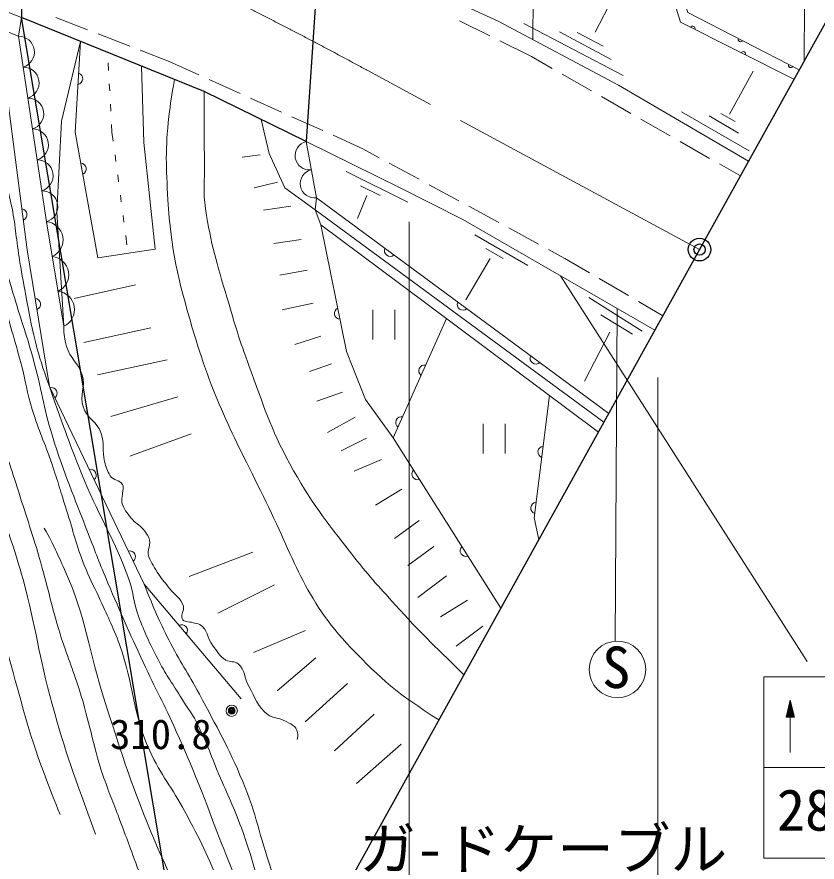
# Model space of a CAD drawing. Units: millimetres, scale not verified. Extents: x 40000 to 680000, y 20000 to 380000.
# Drawn here: x 529434 to 564769, y 241074 to 278401 of the extents above; entities that cross this region are included whole.
import ezdxf
from ezdxf.enums import TextEntityAlignment as Align

# ---------------------------------------------------------------- set-up
doc = ezdxf.new("R2010")
doc.units = ezdxf.units.MM
doc.header["$LTSCALE"] = 1000
doc.header["$PDMODE"] = 32
doc.header["$PDSIZE"] = 500
doc.linetypes.add('CHAIN', pattern=[18.5, 12, -1.5, 3.5, -1.5])
for name, color, linetype, lineweight in [('M-BGD', 7, 'Continuous', 13), ('M-BMK', 2, 'CHAIN', 13), ('M-BMK-SRVR', 3, 'Continuous', 25), ('M-STR-HTXT', 7, 'Continuous', 13), ('M-STR-STR1', 1, 'Continuous', 13), ('M-STR-STRC', 7, 'Continuous', 13)]:
    doc.layers.add(name, color=color, linetype=linetype, lineweight=lineweight)
doc.layers.add('M-OTRS', color=6, linetype='Continuous')
doc.styles.add('ＭＳ ゴシック', font='')
doc.styles.get('ＭＳ ゴシック').set_extended_font_data('MS Gothic')

msp = doc.modelspace()

# ---------------------------------------------------------------- linework, layer by layer
at = {"layer": 'M-BGD'}
for p, q in [((552682, 316799), (552215, 277400)), ((542816, 281836), (550683, 278214)), ((554964, 277726), (556267, 280239)), ((564218, 279001), (564193, 276449)), ((531151, 278375), (532550, 277834)), ((550318, 277564), (548975, 278231)), ((550683, 278214), (556006, 275383)), ((551814, 278112), (556201, 275812)), ((553396, 277740), (555682, 276517)), ((533016, 277653), (534415, 277111)), ((554167, 277713), (555323, 277115)), ((531396, 273803), (532238, 277319)), ((552152, 276653), (550766, 277341)), ((534881, 276931), (536155, 276437)), ((553077, 276124), (552152, 276653)), ((533480, 276041), (533462, 276369)), ((535035, 272847), (534935, 276225)), ((536155, 276437), (537470, 275845)), ((554814, 275132), (553511, 275876)), ((560896, 274102), (561941, 276010)), ((537925, 275639), (539293, 275022)), ((533531, 275142), (533514, 275442)), ((556006, 275383), (561741, 272025)), ((539748, 274817), (541116, 274200)), ((556550, 274139), (555248, 274884)), ((533581, 274243), (533564, 274543)), ((541572, 273994), (542939, 273378)), ((558778, 274208), (561764, 272489)), ((560001, 274031), (561295, 273269)), ((560524, 274137), (561153, 273783)), ((531203, 269785), (531396, 273803)), ((533633, 273316), (533615, 273644)), ((540225, 273865), (540577, 272363)), ((558286, 273147), (556984, 273891)), ((533687, 272907), (533633, 273316)), ((542203, 272894), (542664, 270409)), ((542203, 272894), (546359, 270854)), ((543395, 273172), (544709, 272579)), ((560023, 272154), (558720, 272899)), ((535534, 268141), (535035, 272847)), ((544709, 272579), (545437, 272184)), ((533805, 272015), (533766, 272312)), ((539382, 272209), (540180, 272309)), ((540577, 272363), (541269, 270847)), ((545877, 271945), (547195, 271230)), ((561382, 271377), (560457, 271906)), ((533923, 271123), (533884, 271420)), ((543973, 271572), (546704, 270216)), ((539909, 270851), (540946, 271108)), ((541269, 270847), (542611, 269877)), ((544611, 270934), (545468, 270515)), ((549130, 269459), (546359, 270854)), ((547635, 270991), (548953, 270276)), ((534041, 270231), (534002, 270528)), ((542611, 269877), (542664, 270409)), ((542664, 270409), (555566, 260884)), ((544890, 270515), (544471, 269498)), ((540330, 269863), (541527, 270036)), ((549392, 270037), (550711, 269322)), ((531500, 264740), (531203, 269785)), ((534159, 269338), (534120, 269636)), ((542611, 269877), (542850, 269212)), ((555354, 260500), (542611, 269877)), ((542850, 269212), (546383, 266590)), ((557603, 264559), (549130, 269459)), ((549651, 268783), (551990, 267427)), ((551150, 269083), (552469, 268368)), ((534292, 268335), (534238, 268744)), ((540782, 268387), (541992, 268573)), ((533012, 267763), (535534, 268141)), ((550147, 268180), (550900, 267737)), ((552908, 268129), (553637, 267734)), ((550333, 267737), (549252, 265912)), ((553637, 267734), (554719, 267100)), ((541048, 266992), (542258, 267218)), ((531956, 265970), (534668, 266568)), ((546383, 266590), (555110, 260061)), ((555151, 266847), (556445, 266090)), ((554693, 266005), (557046, 264516)), ((556877, 265837), (557960, 265203)), ((541141, 265463), (542510, 265755)), ((545151, 265461), (545151, 264161)), ((546126, 264161), (546126, 265461)), ((555856, 250830), (555944, 265518)), ((548406, 265077), (546054, 259815)), ((555225, 265247), (556621, 264396)), ((532395, 264016), (535346, 264674)), ((541713, 263934), (542856, 264307)), ((555624, 264476), (554494, 262309)), ((532993, 262587), (536064, 263251)), ((542351, 262738), (543321, 263084)), ((542683, 261435), (543813, 261821)), ((533578, 260752), (536542, 261616)), ((543148, 260053), (544371, 260718)), ((550023, 260424), (550023, 259124)), ((550998, 259124), (550998, 260424)), ((534416, 258998), (537127, 259981)), ((543746, 259242), (544876, 259800)), ((544331, 258338), (545528, 258857)), ((545275, 256836), (546431, 257541)), ((546112, 255361), (547202, 256158)), ((546697, 254178), (547840, 255015)), ((537034, 253681), (539845, 254758)), ((547136, 252755), (548399, 253713)), ((538310, 252066), (540803, 253322)), ((548133, 251905), (549329, 252636)), ((539885, 250331), (542178, 251308)), ((548837, 250615), (550007, 251493)), ((540922, 248636), (542637, 250092)), ((542158, 247261), (544033, 248955)), ((543454, 245985), (545209, 247600)), ((544431, 244549), (546405, 246284))]:
    msp.add_line(p, q, dxfattribs=at)
for points in [[(361052, 284901), (381105, 284652), (410701, 284994), (413681, 285873), (430140, 286996), (440287, 289660), (443087, 290203), (451227, 293459), (465293, 293112), (476950, 292102), (488573, 290507), (501890, 287609), (515663, 283474), (522729, 281065), (529636, 278371)], [(529501, 277548), (520905, 280934), (507263, 285330), (500262, 287284), (487629, 289758), (476331, 291451), (464664, 292537), (451300, 292825), (443391, 289736), (440309, 289085), (429977, 286502), (419601, 285721), (413798, 285388), (410615, 284375), (389398, 284030), (374833, 283965), (361022, 284302)], [(545916, 288281), (554877, 284110), (555275, 282483), (558237, 280956), (559059, 278602), (563981, 276067)], [(563747, 275644), (558731, 278168), (558000, 280560), (554877, 282156), (554504, 283724), (545742, 287919)], [(531500, 264740), (530742, 269356), (529501, 277548), (529636, 278371)], [(539334, 248287), (535057, 253342), (530870, 262075), (529883, 268116), (528956, 275264), (528683, 277870)], [(533012, 267763), (532005, 273306), (532238, 277319)], [(542850, 269212), (543995, 263628), (544833, 261504), (546054, 259815), (550798, 252282)], [(552953, 261675), (552275, 256285), (552483, 255321)]]:
    msp.add_lwpolyline(points, dxfattribs=at)
for centre, radius in [((555954, 249584), 1250), ((538922, 247760), 150), ((538922, 247760), 120), ((538922, 247760), 90), ((538922, 247760), 60), ((538922, 247760), 30), ((538922, 247760), 20)]:
    msp.add_circle(centre, radius, dxfattribs=at)
for centre, radius, start, end in [((559280, 277892), 100, 333.2918, 153.2918), ((529508, 276851), 697, 286.6385, 90.5941), ((561384, 277404), 100, 152.7458, 332.7458), ((561514, 276768), 100, 333.2918, 153.2918), ((563607, 276259), 100, 152.7458, 332.7458), ((529715, 275486), 697, 286.6385, 90.5941), ((532086, 275671), 256, 279.3508, 73.9901), ((529922, 274120), 697, 286.6385, 90.5941), ((530129, 272755), 697, 286.6385, 90.5941), ((542351, 272279), 633, 103.4952, 277.5421), ((530336, 271389), 697, 286.6385, 90.5941), ((532241, 271688), 256, 292.9762, 87.6154), ((542581, 271036), 633, 103.4952, 277.5421), ((530543, 270024), 697, 286.6385, 90.5941), ((529625, 269668), 256, 290.0708, 84.71), ((530665, 268553), 806, 294.1559, 84.4877), ((545916, 268078), 256, 156.2432, 310.8824), ((530917, 267014), 806, 294.1559, 84.4877), ((531170, 265476), 806, 294.1559, 84.4877), ((530219, 265711), 256, 291.9586, 86.5979), ((549134, 265702), 256, 156.2432, 310.8824), ((543709, 265305), 256, 114.2654, 268.9047), ((552352, 263327), 256, 156.2432, 310.8824), ((547437, 262772), 256, 78.6008, 233.24), ((530952, 261775), 256, 308.2959, 102.9351), ((546417, 260489), 256, 78.6008, 233.24), ((552697, 259188), 256, 95.512, 250.1512), ((532681, 258168), 256, 308.2959, 102.9351), ((547131, 258210), 256, 134.8846, 289.5238), ((552385, 256707), 256, 95.512, 250.1512), ((549263, 254825), 256, 134.8846, 289.5238), ((534411, 254561), 256, 308.2959, 102.9351), ((536708, 251304), 256, 322.9167, 117.556)]:
    msp.add_arc(centre, radius, start, end, dxfattribs=at)
for points, knots in [([(527764, 277795), (527859, 276656), (527886, 276347), (528003, 275423), (528125, 274461), (528173, 273917), (528382, 272970), (528632, 271840), (528946, 271251), (529186, 270119), (529376, 269220), (529385, 268700), (529532, 267793), (529638, 267137), (529699, 266770), (529824, 266118), (529979, 265311), (530043, 264853), (530249, 264058), (530453, 263272), (530547, 263002), (530870, 262075)], [0, 0, 0, 0, 1, 1, 1, 2, 2, 2, 3, 3, 3, 4, 4, 4, 5, 5, 5, 6, 6, 6, 7, 7, 7, 7]), ([(540003, 236081), (539873, 237267), (539805, 237642), (539584, 238624), (539240, 240156), (538819, 240952), (538268, 242422), (537613, 244169), (537234, 245144), (536474, 246848), (535935, 248056), (535567, 248701), (535008, 249899), (534376, 251254), (534039, 252022), (533453, 253398), (533094, 254243), (532916, 254725), (532586, 255581), (531940, 257254), (531538, 258178), (531000, 259888), (530587, 261204), (530521, 261986), (530151, 263314), (529834, 264455), (529591, 265075), (529261, 266212), (528801, 267797), (528585, 268696), (528171, 270293), (527871, 271448), (527680, 272091), (527426, 273257), (527220, 274208), (527149, 274750), (526948, 275703), (526812, 276350), (526767, 276557), (526585, 277356)], [0, 0, 0, 0, 1, 1, 1, 2, 2, 2, 3, 3, 3, 4, 4, 4, 5, 5, 5, 6, 6, 6, 7, 7, 7, 8, 8, 8, 9, 9, 9, 10, 10, 10, 11, 11, 11, 12, 12, 12, 13, 13, 13, 13]), ([(525813, 277068), (526070, 276388), (526134, 276199), (526323, 275636), (526675, 274591), (526805, 273985), (527107, 272925), (527411, 271861), (527623, 271276), (527878, 270200), (528115, 269205), (528171, 268631), (528397, 267634), (528546, 266977), (528635, 266610), (528809, 265960), (529111, 264829), (529319, 264206), (529620, 263075), (529829, 262290), (529870, 261830), (530112, 261055), (530406, 260111), (530655, 259611), (530976, 258675), (531249, 257877), (531370, 257419), (531627, 256615), (531930, 255666), (532038, 255112), (532407, 254187), (532629, 253629), (532800, 253336), (533045, 252787), (533411, 251966), (533662, 251524), (533966, 250678), (534610, 248888), (534505, 247723), (535298, 245994), (535804, 244890), (536283, 244375), (536853, 243303), (537524, 242041), (537904, 241329), (538408, 239993), (538848, 238826), (538973, 238385), (539345, 236942)], [0, 0, 0, 0, 1, 1, 1, 2, 2, 2, 3, 3, 3, 4, 4, 4, 5, 5, 5, 6, 6, 6, 7, 7, 7, 8, 8, 8, 9, 9, 9, 10, 10, 10, 11, 11, 11, 12, 12, 12, 13, 13, 13, 14, 14, 14, 15, 15, 15, 16, 16, 16, 16]), ([(523604, 276277), (524178, 275094), (524326, 274743), (524739, 273739), (525452, 272007), (525681, 270973), (526264, 269193), (526731, 267771), (527003, 266978), (527431, 265544), (527751, 264470), (527964, 263876), (528208, 262783), (528427, 261803), (528416, 261227), (528647, 260250), (528893, 259212), (529129, 258658), (529445, 257639), (529821, 256422), (530063, 255750), (530422, 254528), (530806, 253219), (530932, 252460), (531339, 251158), (531646, 250176), (531884, 249647), (532196, 248666), (532657, 247219), (532752, 246359), (533233, 244918), (533486, 244160), (533671, 243751), (533951, 243004), (534294, 242085), (534401, 241797), (534828, 240651)], [0, 0, 0, 0, 1, 1, 1, 2, 2, 2, 3, 3, 3, 4, 4, 4, 5, 5, 5, 6, 6, 6, 7, 7, 7, 8, 8, 8, 9, 9, 9, 10, 10, 10, 11, 11, 11, 12, 12, 12, 12]), ([(532905, 242306), (531919, 244998), (531628, 245771), (530991, 248048), (530396, 250174), (530288, 251422), (529705, 253551), (529347, 254859), (529059, 255566), (528688, 256871), (528090, 258978), (527949, 260210), (527342, 262314), (526942, 263702), (526722, 264483), (526236, 265843), (525520, 267845), (525189, 269000), (524292, 270928), (523808, 271965), (523276, 272423), (522886, 273500), (522567, 274380), (522488, 274761), (522321, 275828)], [0, 0, 0, 0, 1, 1, 1, 2, 2, 2, 3, 3, 3, 4, 4, 4, 5, 5, 5, 6, 6, 6, 7, 7, 7, 8, 8, 8, 8]), ([(548065, 247350), (546212, 248549), (545532, 249116), (544179, 250540), (542102, 252725), (541659, 254523), (540321, 257224), (538919, 260053), (538059, 261639), (537180, 264671), (536555, 266830), (536235, 268080), (536104, 270324), (536020, 271759), (535982, 272575), (536149, 274003), (536223, 274642), (536247, 274877), (536397, 275632)], [0, 0, 0, 0, 1, 1, 1, 2, 2, 2, 3, 3, 3, 4, 4, 4, 5, 5, 5, 6, 6, 6, 6]), ([(521081, 275394), (521537, 274089), (521684, 273712), (522138, 272662), (522769, 271205), (523353, 270497), (523993, 269043), (524766, 267284), (525112, 266259), (525727, 264438), (526250, 262890), (526492, 262005), (526924, 260430), (527294, 259080), (527587, 258341), (527821, 256961), (527946, 256223), (527794, 255786), (527911, 255046), (528238, 252970), (528610, 251840), (529167, 249813), (529723, 247785), (530000, 246632), (530752, 244668), (530977, 244081), (531047, 243876), (531350, 243173)], [0, 0, 0, 0, 1, 1, 1, 2, 2, 2, 3, 3, 3, 4, 4, 4, 5, 5, 5, 6, 6, 6, 7, 7, 7, 8, 8, 8, 9, 9, 9, 9]), ([(537706, 275101), (537703, 273569), (537699, 273174), (537719, 271939), (537731, 271150), (537645, 270700), (537764, 269920), (537999, 268370), (538264, 267522), (538706, 266017), (539059, 264816), (539256, 264140), (539693, 262967), (540328, 261259), (540612, 260259), (541487, 258660), (542394, 257001), (543061, 256158), (544224, 254667), (544934, 253756), (545379, 253282), (546153, 252424), (547280, 251174), (547699, 250786), (549172, 249347)], [0, 0, 0, 0, 1, 1, 1, 2, 2, 2, 3, 3, 3, 4, 4, 4, 5, 5, 5, 6, 6, 6, 7, 7, 7, 8, 8, 8, 8]), ([(531500, 264740), (531512, 264345), (531537, 264189), (531628, 263849), (531773, 263306), (532155, 263124), (532319, 262587), (532480, 262060), (532182, 261699), (532359, 261178), (532537, 260654), (532982, 260533), (533157, 260008), (533310, 259546), (533187, 259244), (533303, 258772), (533367, 258511), (533413, 258360), (533555, 258134), (533694, 257913), (533961, 257968), (534100, 257748), (534159, 257656), (534115, 257578), (534114, 257469), (534111, 257276), (534037, 257166), (534074, 256977), (534135, 256660), (534284, 256512), (534486, 256259), (534658, 256044), (534822, 255987), (535004, 255781), (535121, 255649), (535190, 255571), (535257, 255409), (535383, 255101), (535160, 254876), (535257, 254558), (535305, 254400), (535376, 254330), (535456, 254186), (535547, 254023), (535592, 253928), (535695, 253774), (535868, 253516), (535996, 253394), (536187, 253149), (536422, 252849), (536674, 252742), (536785, 252378), (536848, 252174), (536656, 252033), (536732, 251833), (536804, 251646), (537019, 251706), (537211, 251647), (537329, 251610), (537412, 251633), (537516, 251567), (537871, 251343), (537821, 250984), (538075, 250650), (538282, 250378), (538367, 250176), (538660, 249999), (538850, 249883), (539035, 249971), (539205, 249826), (539527, 249549), (539458, 249211), (539670, 248842), (539968, 248324), (540048, 247927), (540534, 247579), (540768, 247412), (540968, 247455), (541225, 247327), (541505, 247187), (541775, 247104), (541823, 246795), (541842, 246677), (541844, 246602), (541810, 246489)], [0, 0, 0, 0, 1, 1, 1, 2, 2, 2, 3, 3, 3, 4, 4, 4, 5, 5, 5, 6, 6, 6, 7, 7, 7, 8, 8, 8, 9, 9, 9, 10, 10, 10, 11, 11, 11, 12, 12, 12, 13, 13, 13, 14, 14, 14, 15, 15, 15, 16, 16, 16, 17, 17, 17, 18, 18, 18, 19, 19, 19, 20, 20, 20, 21, 21, 21, 22, 22, 22, 23, 23, 23, 24, 24, 24, 25, 25, 25, 26, 26, 26, 27, 27, 27, 28, 28, 28, 28]), ([(530870, 262075), (531564, 260090), (531760, 259542), (532409, 257950), (533119, 256210), (533747, 255331), (534383, 253563), (534606, 252945), (534571, 252550), (534802, 251935), (535086, 251178), (535279, 250764), (535653, 250047), (536001, 249379), (536255, 249037), (536650, 248395), (536924, 247950), (537113, 247721), (537359, 247260), (537821, 246393), (537967, 245853), (538351, 244948), (538743, 244024), (539010, 243526), (539348, 242581), (539830, 241235), (540034, 240457), (540392, 239072), (540744, 237705), (540838, 237233), (541169, 235543)], [0, 0, 0, 0, 1, 1, 1, 2, 2, 2, 3, 3, 3, 4, 4, 4, 5, 5, 5, 6, 6, 6, 7, 7, 7, 8, 8, 8, 9, 9, 9, 10, 10, 10, 10]), ([(536682, 239435), (535678, 241629), (535384, 242244), (534689, 244100), (534106, 245655), (533847, 246549), (533333, 248128), (532591, 250405), (532522, 251807), (531538, 253990), (531211, 254717), (531100, 254994), (530641, 255824)], [0, 0, 0, 0, 1, 1, 1, 2, 2, 2, 3, 3, 3, 4, 4, 4, 4]), ([(542157, 236689), (541411, 238633), (541211, 239150), (540661, 240747), (540141, 242256), (540022, 243164), (539405, 244635), (538754, 246186), (538277, 247006), (537491, 248493), (536989, 249441), (536624, 249927), (536145, 250886), (535675, 251824), (535536, 252164), (535057, 253342)], [0, 0, 0, 0, 1, 1, 1, 2, 2, 2, 3, 3, 3, 4, 4, 4, 5, 5, 5, 5])]:
    msp.add_open_spline(points, degree=3, knots=knots, dxfattribs=at)
msp.add_point((538922, 247760), dxfattribs=at)
at = {"layer": 'M-BMK'}
msp.add_line((559579, 268125), (544894, 276047), dxfattribs=at)
msp.add_arc((465596, 130971), 165333, 61.33923, 84.53039, dxfattribs=at)
at = {"layer": 'M-BMK-SRVR'}
for p, q in [((574314, 294710), (559579, 268125)), ((559579, 268125), (538907, 230826))]:
    msp.add_line(p, q, dxfattribs=at)
msp.add_circle((559579, 268125), 500, dxfattribs=at)
at = {"layer": 'M-OTRS'}
msp.add_point((559579, 268125), dxfattribs=at)
at = {"layer": 'M-STR-HTXT'}
for p, q in [((546756, 238501), (546756, 269348)), ((557735, 238501), (557735, 262476))]:
    msp.add_line(p, q, dxfattribs=at)
at = {"layer": 'M-STR-STR1', "lineweight": 25}
for p, q in [((529762, 287088), (529636, 278371)), ((542816, 281836), (542203, 272894)), ((537706, 275101), (529636, 278371)), ((542203, 272894), (537706, 275101))]:
    msp.add_line(p, q, dxfattribs=at)
at = {"layer": 'M-STR-STRC', "lineweight": 25}
msp.add_line((536633, 236578), (529636, 278371), dxfattribs=at)
at = {"layer": 'M-STR-STRC'}
for p, q in [((553443, 266964), (564329, 249940)), ((562420, 249253), (577420, 249253)), ((562420, 241253), (562420, 249253)), ((563585, 248221), (563398, 247471)), ((563510, 247921), (563510, 247471)), ((563548, 247471), (563548, 248071)), ((563585, 248221), (563773, 247471)), ((563585, 248221), (563585, 247471)), ((563623, 247471), (563623, 248071)), ((563660, 247921), (563660, 247471)), ((563435, 247621), (563435, 247471)), ((563473, 247471), (563473, 247771)), ((563698, 247471), (563698, 247771)), ((563735, 247621), (563735, 247471)), ((563398, 247471), (563773, 247471)), ((563585, 245921), (563585, 247471)), ((562420, 245253), (577420, 245253)), ((562420, 241253), (577420, 241253))]:
    msp.add_line(p, q, dxfattribs=at)

# ---------------------------------------------------------------- texts
at = {"layer": 'M-BGD', "style": 'ＭＳ ゴシック'}
for s, height, p in [('S', 1833, (555275, 248210)), ('310.8', 1320, (533548, 245667))]:
    msp.add_text(s, height=height, dxfattribs=at).set_placement(p, align=Align.BOTTOM_LEFT)
at = {"layer": 'M-STR-HTXT', "style": 'ＭＳ ゴシック'}
msp.add_text('ガ-ドケーブル', height=1833, dxfattribs=at).set_placement((544549, 240190), align=Align.BOTTOM_LEFT)
at = {"layer": 'M-STR-STRC', "style": 'ＭＳ ゴシック'}
msp.add_text('28km 徳地', height=1833, dxfattribs=at).set_placement((562992, 241912), align=Align.BOTTOM_LEFT)

doc.saveas('drawing.dxf')
